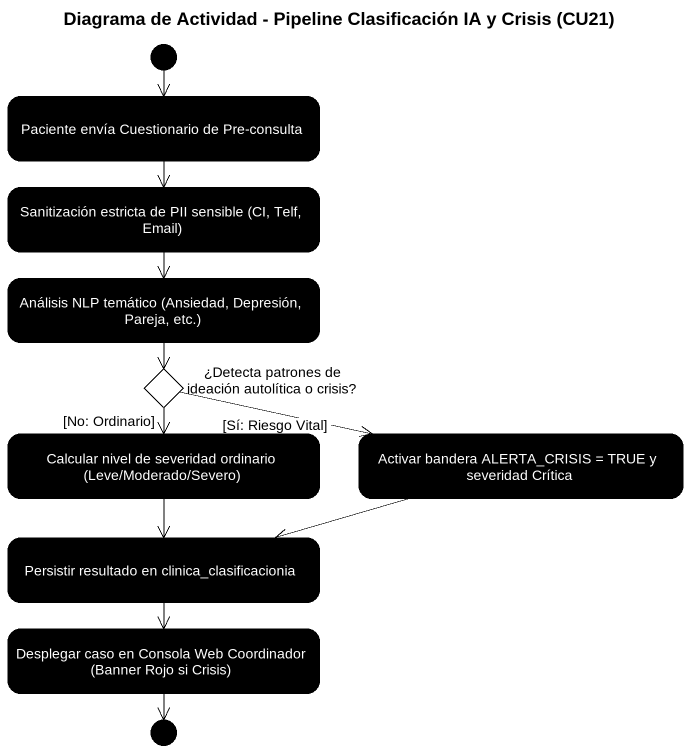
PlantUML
@startuml
title Diagrama de Actividad - Pipeline Clasificación IA y Crisis (CU21)
hide empty description
state junction1 <<choice>> #000000
state "Paciente envía Cuestionario de Pre-consulta" as Paciente_envía_Cuestionario #000000
state "Sanitización estricta de PII sensible (CI, Telf, Email)" as Sanitización_estricta_de #000000
state "Análisis NLP temático (Ansiedad, Depresión, Pareja, etc.)" as Análisis_NLP_temático #000000
state "¿Detecta patrones de ideación autolítica o crisis?" as Detecta_patrones_de <<choice>> #000000
state "Calcular nivel de severidad ordinario (Leve/Moderado/Severo)" as Calcular_nivel_de_severidad #000000
state "Activar bandera ALERTA_CRISIS = TRUE y severidad Crítica" as Activar_bandera_ALERTA #000000
state "Persistir resultado en clinica_clasificacionia" as Persistir_resultado_en #000000
state "Desplegar caso en Consola Web Coordinador (Banner Rojo si Crisis)" as Desplegar_caso_en_Consola #000000
state junction2 <<choice>> #000000
junction1 --> Paciente_envía_Cuestionario
Paciente_envía_Cuestionario --> Sanitización_estricta_de
Sanitización_estricta_de --> Análisis_NLP_temático
Análisis_NLP_temático --> Detecta_patrones_de
Detecta_patrones_de --> Calcular_nivel_de_severidad : [No: Ordinario]
Detecta_patrones_de -right-> Activar_bandera_ALERTA : [Sí: Riesgo Vital]
Calcular_nivel_de_severidad --> Persistir_resultado_en
Activar_bandera_ALERTA -left-> Persistir_resultado_en
Persistir_resultado_en --> Desplegar_caso_en_Consola
Desplegar_caso_en_Consola --> junction2
@enduml
